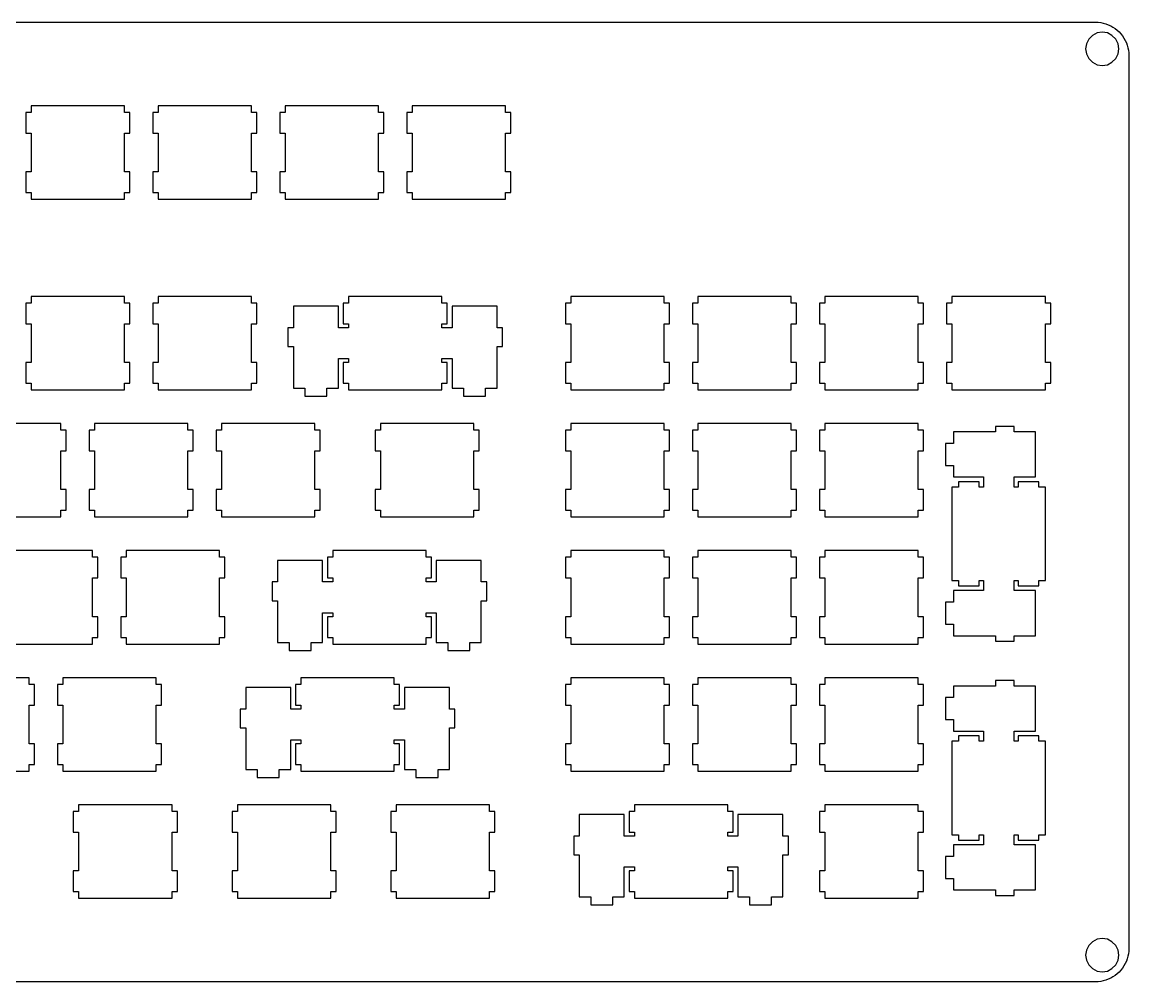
# Model space of a CAD drawing. Extents: x 0 to 387, y 0 to 144.
# Drawn here: x 220.8 to 386.8, y 0.4 to 144.2 of the extents above; entities that cross this region are included whole.
import ezdxf

# ---------------------------------------------------------------- set-up
doc = ezdxf.new("R2010")
doc.units = 0
doc.layers.get('0').update_dxf_attribs({"linetype": 'CONTINUOUS'})

msp = doc.modelspace()

# ---------------------------------------------------------------- linework, layer by layer
at = {"color": 0}
for p, q in [((5.09598, 144.191), (381.808, 144.191)), ((381.808, 144.191), (382.199, 144.176)), ((382.199, 144.176), (382.591, 144.129)), ((382.591, 144.129), (382.976, 144.053)), ((382.976, 144.053), (383.353, 143.947)), ((383.353, 143.947), (383.72, 143.811)), ((383.72, 143.811), (384.08, 143.647)), ((384.08, 143.647), (384.422, 143.455)), ((384.422, 143.455), (384.746, 143.236)), ((384.746, 143.236), (385.057, 142.994)), ((385.057, 142.994), (385.346, 142.726)), ((380.785, 141.661), (380.432, 140.964)), ((381.339, 142.214), (380.785, 141.661)), ((382.034, 142.569), (381.339, 142.214)), ((382.81, 142.69), (382.034, 142.569)), ((383.582, 142.569), (382.81, 142.69)), ((384.277, 142.214), (383.582, 142.569)), ((384.831, 141.661), (384.277, 142.214)), ((385.187, 140.964), (384.831, 141.661)), ((385.346, 142.726), (385.611, 142.438)), ((385.611, 142.438), (385.854, 142.13)), ((385.854, 142.13), (386.073, 141.804)), ((386.073, 141.804), (386.263, 141.461)), ((386.263, 141.461), (386.429, 141.104)), ((386.429, 141.104), (386.563, 140.736)), ((380.432, 140.964), (380.309, 140.191)), ((380.309, 140.191), (380.432, 139.419)), ((380.432, 139.419), (380.785, 138.722)), ((384.831, 138.722), (385.187, 139.419)), ((385.307, 140.191), (385.187, 140.964)), ((385.187, 139.419), (385.307, 140.191)), ((386.563, 140.736), (386.669, 140.359)), ((386.669, 140.359), (386.747, 139.974)), ((386.747, 139.974), (386.793, 139.584)), ((386.793, 139.584), (386.807, 139.19)), ((380.785, 138.722), (381.339, 138.169)), ((381.339, 138.169), (382.034, 137.813)), ((382.034, 137.813), (382.81, 137.691)), ((382.81, 137.691), (383.582, 137.813)), ((383.582, 137.813), (384.277, 138.169)), ((384.277, 138.169), (384.831, 138.722)), ((386.807, 139.19), (386.807, 5.36469)), ((222.17, 131.666), (222.17, 130.666)), ((236.171, 131.666), (222.17, 131.666)), ((236.171, 130.666), (236.171, 131.666)), ((241.22, 131.666), (241.22, 130.666)), ((255.221, 131.666), (241.22, 131.666)), ((255.221, 130.666), (255.221, 131.666)), ((260.27, 131.666), (260.27, 130.666)), ((274.271, 131.666), (260.27, 131.666)), ((274.271, 130.666), (274.271, 131.666)), ((279.32, 131.666), (279.32, 130.666)), ((293.321, 131.666), (279.32, 131.666)), ((293.321, 130.666), (293.321, 131.666)), ((222.17, 130.666), (221.371, 130.666)), ((221.371, 130.666), (221.371, 127.565)), ((236.97, 130.666), (236.171, 130.666)), ((236.97, 127.565), (236.97, 130.666)), ((241.22, 130.666), (240.421, 130.666)), ((240.421, 130.666), (240.421, 127.565)), ((256.02, 130.666), (255.221, 130.666)), ((256.02, 127.565), (256.02, 130.666)), ((260.27, 130.666), (259.471, 130.666)), ((259.471, 130.666), (259.471, 127.565)), ((275.07, 130.666), (274.271, 130.666)), ((275.07, 127.565), (275.07, 130.666)), ((279.32, 130.666), (278.521, 130.666)), ((278.521, 130.666), (278.521, 127.565)), ((294.12, 130.666), (293.321, 130.666)), ((294.12, 127.565), (294.12, 130.666)), ((221.371, 127.565), (222.17, 127.565)), ((222.17, 127.565), (222.17, 121.766)), ((236.171, 121.766), (236.171, 127.565)), ((236.171, 127.565), (236.97, 127.565)), ((240.421, 127.565), (241.22, 127.565)), ((241.22, 127.565), (241.22, 121.766)), ((255.221, 121.766), (255.221, 127.565)), ((255.221, 127.565), (256.02, 127.565)), ((259.471, 127.565), (260.27, 127.565)), ((260.27, 127.565), (260.27, 121.766)), ((274.271, 121.766), (274.271, 127.565)), ((274.271, 127.565), (275.07, 127.565)), ((278.521, 127.565), (279.32, 127.565)), ((279.32, 127.565), (279.32, 121.766)), ((293.321, 121.766), (293.321, 127.565)), ((293.321, 127.565), (294.12, 127.565)), ((222.17, 121.766), (221.371, 121.766)), ((221.371, 121.766), (221.371, 118.666)), ((236.97, 121.766), (236.171, 121.766)), ((236.97, 118.666), (236.97, 121.766)), ((241.22, 121.766), (240.421, 121.766)), ((240.421, 121.766), (240.421, 118.666)), ((256.02, 121.766), (255.221, 121.766)), ((256.02, 118.666), (256.02, 121.766)), ((260.27, 121.766), (259.471, 121.766)), ((259.471, 121.766), (259.471, 118.666)), ((275.07, 121.766), (274.271, 121.766)), ((275.07, 118.666), (275.07, 121.766)), ((279.32, 121.766), (278.521, 121.766)), ((278.521, 121.766), (278.521, 118.666)), ((294.12, 121.766), (293.321, 121.766)), ((294.12, 118.666), (294.12, 121.766)), ((221.371, 118.666), (222.17, 118.666)), ((222.17, 118.666), (222.17, 117.665)), ((236.171, 117.665), (236.171, 118.666)), ((236.171, 118.666), (236.97, 118.666)), ((240.421, 118.666), (241.22, 118.666)), ((241.22, 118.666), (241.22, 117.665)), ((255.221, 117.665), (255.221, 118.666)), ((255.221, 118.666), (256.02, 118.666)), ((259.471, 118.666), (260.27, 118.666)), ((260.27, 118.666), (260.27, 117.665)), ((274.271, 117.665), (274.271, 118.666)), ((274.271, 118.666), (275.07, 118.666)), ((278.521, 118.666), (279.32, 118.666)), ((279.32, 118.666), (279.32, 117.665)), ((293.321, 117.665), (293.321, 118.666)), ((293.321, 118.666), (294.12, 118.666)), ((222.17, 117.665), (236.171, 117.665)), ((241.22, 117.665), (255.221, 117.665)), ((260.27, 117.665), (274.271, 117.665)), ((279.32, 117.665), (293.321, 117.665)), ((222.17, 103.091), (222.17, 102.091)), ((236.171, 103.091), (222.17, 103.091)), ((236.171, 102.091), (236.171, 103.091)), ((241.22, 103.091), (241.22, 102.091)), ((255.221, 103.091), (241.22, 103.091)), ((255.221, 102.091), (255.221, 103.091)), ((269.795, 103.091), (269.795, 102.091)), ((283.796, 103.091), (269.795, 103.091)), ((283.796, 102.091), (283.796, 103.091)), ((303.132, 103.091), (303.132, 102.091)), ((317.132, 103.091), (303.132, 103.091)), ((317.132, 102.091), (317.132, 103.091)), ((322.182, 103.091), (322.182, 102.091)), ((336.182, 103.091), (322.182, 103.091)), ((336.182, 102.091), (336.182, 103.091)), ((341.232, 103.091), (341.232, 102.091)), ((355.233, 103.091), (341.232, 103.091)), ((355.233, 102.091), (355.233, 103.091)), ((360.281, 103.091), (360.281, 102.091)), ((374.283, 103.091), (360.281, 103.091)), ((374.283, 102.091), (374.283, 103.091)), ((222.17, 102.091), (221.371, 102.091)), ((221.371, 102.091), (221.371, 98.9901)), ((236.97, 102.091), (236.171, 102.091)), ((236.97, 98.9901), (236.97, 102.091)), ((241.22, 102.091), (240.421, 102.091)), ((240.421, 102.091), (240.421, 98.9901)), ((256.02, 102.091), (255.221, 102.091)), ((256.02, 98.9901), (256.02, 102.091)), ((268.271, 101.621), (261.52, 101.621)), ((261.52, 101.621), (261.52, 98.3904)), ((268.271, 98.3904), (268.271, 101.621)), ((269.795, 102.091), (268.996, 102.091)), ((268.996, 102.091), (268.996, 98.9901)), ((284.595, 102.091), (283.796, 102.091)), ((284.595, 98.9901), (284.595, 102.091)), ((292.071, 101.621), (285.32, 101.621)), ((285.32, 101.621), (285.32, 98.3904)), ((292.071, 98.3904), (292.071, 101.621)), ((303.132, 102.091), (302.332, 102.091)), ((302.332, 102.091), (302.332, 98.9901)), ((317.933, 102.091), (317.132, 102.091)), ((317.933, 98.9901), (317.933, 102.091)), ((322.182, 102.091), (321.382, 102.091)), ((321.382, 102.091), (321.382, 98.9901)), ((336.983, 102.091), (336.182, 102.091)), ((336.983, 98.9901), (336.983, 102.091)), ((341.232, 102.091), (340.432, 102.091)), ((340.432, 102.091), (340.432, 98.9901)), ((356.034, 102.091), (355.233, 102.091)), ((356.034, 98.9901), (356.034, 102.091)), ((360.281, 102.091), (359.481, 102.091)), ((359.481, 102.091), (359.481, 98.9901)), ((375.084, 102.091), (374.283, 102.091)), ((375.084, 98.9901), (375.084, 102.091)), ((221.371, 98.9901), (222.17, 98.9901)), ((222.17, 98.9901), (222.17, 93.1912)), ((236.171, 93.1912), (236.171, 98.9901)), ((236.171, 98.9901), (236.97, 98.9901)), ((240.421, 98.9901), (241.22, 98.9901)), ((241.22, 98.9901), (241.22, 93.1912)), ((255.221, 93.1912), (255.221, 98.9901)), ((255.221, 98.9901), (256.02, 98.9901)), ((261.52, 98.3904), (260.696, 98.3904)), ((260.696, 98.3904), (260.696, 95.5904)), ((269.795, 98.3904), (268.271, 98.3904)), ((268.996, 98.9901), (269.795, 98.9901)), ((269.795, 98.9901), (269.795, 98.3904)), ((283.796, 98.3904), (283.796, 98.9901)), ((283.796, 98.9901), (284.595, 98.9901)), ((285.32, 98.3904), (283.796, 98.3904)), ((292.895, 98.3904), (292.071, 98.3904)), ((292.895, 95.5904), (292.895, 98.3904)), ((302.332, 98.9901), (303.132, 98.9901)), ((303.132, 98.9901), (303.132, 93.1912)), ((317.132, 93.1912), (317.132, 98.9901)), ((317.132, 98.9901), (317.933, 98.9901)), ((321.382, 98.9901), (322.182, 98.9901)), ((322.182, 98.9901), (322.182, 93.1912)), ((336.182, 93.1912), (336.182, 98.9901)), ((336.182, 98.9901), (336.983, 98.9901)), ((340.432, 98.9901), (341.232, 98.9901)), ((341.232, 98.9901), (341.232, 93.1912)), ((355.233, 93.1912), (355.233, 98.9901)), ((355.233, 98.9901), (356.034, 98.9901)), ((359.481, 98.9901), (360.281, 98.9901)), ((360.281, 98.9901), (360.281, 93.1912)), ((374.283, 93.1912), (374.283, 98.9901)), ((374.283, 98.9901), (375.084, 98.9901)), ((260.696, 95.5904), (261.52, 95.5904)), ((261.52, 95.5904), (261.52, 89.3202)), ((292.071, 89.3202), (292.071, 95.5904)), ((292.071, 95.5904), (292.895, 95.5904)), ((222.17, 93.1912), (221.371, 93.1912)), ((221.371, 93.1912), (221.371, 90.0906)), ((236.97, 93.1912), (236.171, 93.1912)), ((236.97, 90.0906), (236.97, 93.1912)), ((241.22, 93.1912), (240.421, 93.1912)), ((240.421, 93.1912), (240.421, 90.0906)), ((256.02, 93.1912), (255.221, 93.1912)), ((256.02, 90.0906), (256.02, 93.1912)), ((268.271, 89.3202), (268.271, 93.7906)), ((268.271, 93.7906), (269.795, 93.7906)), ((269.795, 93.1912), (268.996, 93.1912)), ((268.996, 93.1912), (268.996, 90.0906)), ((269.795, 93.7906), (269.795, 93.1912)), ((283.796, 93.1912), (283.796, 93.7906)), ((283.796, 93.7906), (285.32, 93.7906)), ((284.595, 93.1912), (283.796, 93.1912)), ((284.595, 90.0906), (284.595, 93.1912)), ((285.32, 93.7906), (285.32, 89.3202)), ((303.132, 93.1912), (302.332, 93.1912)), ((302.332, 93.1912), (302.332, 90.0906)), ((317.933, 93.1912), (317.132, 93.1912)), ((317.933, 90.0906), (317.933, 93.1912)), ((322.182, 93.1912), (321.382, 93.1912)), ((321.382, 93.1912), (321.382, 90.0906)), ((336.983, 93.1912), (336.182, 93.1912)), ((336.983, 90.0906), (336.983, 93.1912)), ((341.232, 93.1912), (340.432, 93.1912)), ((340.432, 93.1912), (340.432, 90.0906)), ((356.034, 93.1912), (355.233, 93.1912)), ((356.034, 90.0906), (356.034, 93.1912)), ((360.281, 93.1912), (359.481, 93.1912)), ((359.481, 93.1912), (359.481, 90.0906)), ((375.084, 93.1912), (374.283, 93.1912)), ((375.084, 90.0906), (375.084, 93.1912)), ((221.371, 90.0906), (222.17, 90.0906)), ((222.17, 90.0906), (222.17, 89.0901)), ((236.171, 89.0901), (236.171, 90.0906)), ((236.171, 90.0906), (236.97, 90.0906)), ((240.421, 90.0906), (241.22, 90.0906)), ((241.22, 90.0906), (241.22, 89.0901)), ((255.221, 89.0901), (255.221, 90.0906)), ((255.221, 90.0906), (256.02, 90.0906)), ((268.996, 90.0906), (269.795, 90.0906)), ((269.795, 90.0906), (269.795, 89.0901)), ((283.796, 89.0901), (283.796, 90.0906)), ((283.796, 90.0906), (284.595, 90.0906)), ((302.332, 90.0906), (303.132, 90.0906)), ((303.132, 90.0906), (303.132, 89.0901)), ((317.132, 89.0901), (317.132, 90.0906)), ((317.132, 90.0906), (317.933, 90.0906)), ((321.382, 90.0906), (322.182, 90.0906)), ((322.182, 90.0906), (322.182, 89.0901)), ((336.182, 89.0901), (336.182, 90.0906)), ((336.182, 90.0906), (336.983, 90.0906)), ((340.432, 90.0906), (341.232, 90.0906)), ((341.232, 90.0906), (341.232, 89.0901)), ((355.233, 89.0901), (355.233, 90.0906)), ((355.233, 90.0906), (356.034, 90.0906)), ((359.481, 90.0906), (360.281, 90.0906)), ((360.281, 90.0906), (360.281, 89.0901)), ((374.283, 89.0901), (374.283, 90.0906)), ((374.283, 90.0906), (375.084, 90.0906)), ((222.17, 89.0901), (236.171, 89.0901)), ((241.22, 89.0901), (255.221, 89.0901)), ((261.52, 89.3202), (263.245, 89.3202)), ((263.245, 89.3202), (263.245, 88.12)), ((263.245, 88.12), (266.546, 88.12)), ((266.546, 88.12), (266.546, 89.3202)), ((266.546, 89.3202), (268.271, 89.3202)), ((269.795, 89.0901), (283.796, 89.0901)), ((285.32, 89.3202), (287.045, 89.3202)), ((287.045, 89.3202), (287.045, 88.12)), ((287.045, 88.12), (290.346, 88.12)), ((290.346, 88.12), (290.346, 89.3202)), ((290.346, 89.3202), (292.071, 89.3202)), ((303.132, 89.0901), (317.132, 89.0901)), ((322.182, 89.0901), (336.182, 89.0901)), ((341.232, 89.0901), (355.233, 89.0901)), ((360.281, 89.0901), (374.283, 89.0901)), ((226.646, 84.0412), (212.645, 84.0412)), ((226.646, 83.0407), (226.646, 84.0412)), ((227.445, 83.0407), (226.646, 83.0407)), ((227.445, 79.9402), (227.445, 83.0407)), ((231.695, 83.0407), (230.896, 83.0407)), ((230.896, 83.0407), (230.896, 79.9402)), ((231.695, 84.0412), (231.695, 83.0407)), ((245.696, 84.0412), (231.695, 84.0412)), ((245.696, 83.0407), (245.696, 84.0412)), ((246.495, 83.0407), (245.696, 83.0407)), ((246.495, 79.9402), (246.495, 83.0407)), ((250.745, 83.0407), (249.946, 83.0407)), ((249.946, 83.0407), (249.946, 79.9402)), ((250.745, 84.0412), (250.745, 83.0407)), ((264.746, 84.0412), (250.745, 84.0412)), ((264.746, 83.0407), (264.746, 84.0412)), ((265.545, 83.0407), (264.746, 83.0407)), ((265.545, 79.9402), (265.545, 83.0407)), ((274.557, 83.0407), (273.757, 83.0407)), ((273.757, 83.0407), (273.757, 79.9402)), ((274.557, 84.0412), (274.557, 83.0407)), ((288.557, 84.0412), (274.557, 84.0412)), ((288.557, 83.0407), (288.557, 84.0412)), ((289.358, 83.0407), (288.557, 83.0407)), ((289.358, 79.9402), (289.358, 83.0407)), ((303.132, 83.0407), (302.332, 83.0407)), ((302.332, 83.0407), (302.332, 79.9402)), ((303.132, 84.0412), (303.132, 83.0407)), ((317.132, 84.0412), (303.132, 84.0412)), ((317.132, 83.0407), (317.132, 84.0412)), ((317.933, 83.0407), (317.132, 83.0407)), ((317.933, 79.9402), (317.933, 83.0407)), ((322.182, 83.0407), (321.382, 83.0407)), ((321.382, 83.0407), (321.382, 79.9402)), ((322.182, 84.0412), (322.182, 83.0407)), ((336.182, 84.0412), (322.182, 84.0412)), ((336.182, 83.0407), (336.182, 84.0412)), ((336.983, 83.0407), (336.182, 83.0407)), ((336.983, 79.9402), (336.983, 83.0407)), ((341.232, 83.0407), (340.432, 83.0407)), ((340.432, 83.0407), (340.432, 79.9402)), ((341.232, 84.0412), (341.232, 83.0407)), ((355.233, 84.0412), (341.232, 84.0412)), ((355.233, 83.0407), (355.233, 84.0412)), ((356.034, 83.0407), (355.233, 83.0407)), ((356.034, 79.9402), (356.034, 83.0407)), ((366.783, 83.6154), (366.783, 82.7913)), ((369.584, 83.6154), (366.783, 83.6154)), ((369.584, 82.7913), (369.584, 83.6154)), ((366.783, 82.7913), (360.514, 82.7913)), ((360.514, 82.7913), (360.514, 81.0659)), ((372.812, 82.7913), (369.584, 82.7913)), ((372.812, 76.0402), (372.812, 82.7913)), ((226.646, 74.1412), (226.646, 79.9402)), ((226.646, 79.9402), (227.445, 79.9402)), ((230.896, 79.9402), (231.695, 79.9402)), ((231.695, 79.9402), (231.695, 74.1412)), ((245.696, 74.1412), (245.696, 79.9402)), ((245.696, 79.9402), (246.495, 79.9402)), ((249.946, 79.9402), (250.745, 79.9402)), ((250.745, 79.9402), (250.745, 74.1412)), ((264.746, 74.1412), (264.746, 79.9402)), ((264.746, 79.9402), (265.545, 79.9402)), ((273.757, 79.9402), (274.557, 79.9402)), ((274.557, 79.9402), (274.557, 74.1412)), ((288.557, 74.1412), (288.557, 79.9402)), ((288.557, 79.9402), (289.358, 79.9402)), ((302.332, 79.9402), (303.132, 79.9402)), ((303.132, 79.9402), (303.132, 74.1412)), ((317.132, 74.1412), (317.132, 79.9402)), ((317.132, 79.9402), (317.933, 79.9402)), ((321.382, 79.9402), (322.182, 79.9402)), ((322.182, 79.9402), (322.182, 74.1412)), ((336.182, 74.1412), (336.182, 79.9402)), ((336.182, 79.9402), (336.983, 79.9402)), ((340.432, 79.9402), (341.232, 79.9402)), ((341.232, 79.9402), (341.232, 74.1412)), ((355.233, 74.1412), (355.233, 79.9402)), ((355.233, 79.9402), (356.034, 79.9402)), ((360.514, 81.0659), (359.311, 81.0659)), ((359.311, 81.0659), (359.311, 77.7656)), ((359.311, 77.7656), (360.514, 77.7656)), ((360.514, 77.7656), (360.514, 76.0402)), ((360.514, 76.0402), (364.984, 76.0402)), ((364.381, 75.3152), (361.283, 75.3152)), ((361.283, 75.3152), (361.283, 74.5162)), ((364.381, 74.5162), (364.381, 75.3152)), ((364.984, 76.0402), (364.984, 74.5162)), ((369.584, 74.5162), (369.584, 76.0402)), ((369.584, 76.0402), (372.812, 76.0402)), ((373.285, 75.3152), (370.184, 75.3152)), ((370.184, 75.3152), (370.184, 74.5162)), ((373.285, 74.5162), (373.285, 75.3152)), ((227.445, 74.1412), (226.646, 74.1412)), ((227.445, 71.0406), (227.445, 74.1412)), ((231.695, 74.1412), (230.896, 74.1412)), ((230.896, 74.1412), (230.896, 71.0406)), ((246.495, 74.1412), (245.696, 74.1412)), ((246.495, 71.0406), (246.495, 74.1412)), ((250.745, 74.1412), (249.946, 74.1412)), ((249.946, 74.1412), (249.946, 71.0406)), ((265.545, 74.1412), (264.746, 74.1412)), ((265.545, 71.0406), (265.545, 74.1412)), ((274.557, 74.1412), (273.757, 74.1412)), ((273.757, 74.1412), (273.757, 71.0406)), ((289.358, 74.1412), (288.557, 74.1412)), ((289.358, 71.0406), (289.358, 74.1412)), ((303.132, 74.1412), (302.332, 74.1412)), ((302.332, 74.1412), (302.332, 71.0406)), ((317.933, 74.1412), (317.132, 74.1412)), ((317.933, 71.0406), (317.933, 74.1412)), ((322.182, 74.1412), (321.382, 74.1412)), ((321.382, 74.1412), (321.382, 71.0406)), ((336.983, 74.1412), (336.182, 74.1412)), ((336.983, 71.0406), (336.983, 74.1412)), ((341.232, 74.1412), (340.432, 74.1412)), ((340.432, 74.1412), (340.432, 71.0406)), ((356.034, 74.1412), (355.233, 74.1412)), ((356.034, 71.0406), (356.034, 74.1412)), ((361.283, 74.5162), (360.281, 74.5162)), ((360.281, 74.5162), (360.281, 60.5151)), ((364.984, 74.5162), (364.381, 74.5162)), ((370.184, 74.5162), (369.584, 74.5162)), ((374.283, 74.5162), (373.285, 74.5162)), ((374.283, 60.5151), (374.283, 74.5162)), ((212.645, 70.0401), (226.646, 70.0401)), ((226.646, 70.0401), (226.646, 71.0406)), ((226.646, 71.0406), (227.445, 71.0406)), ((230.896, 71.0406), (231.695, 71.0406)), ((231.695, 71.0406), (231.695, 70.0401)), ((231.695, 70.0401), (245.696, 70.0401)), ((245.696, 70.0401), (245.696, 71.0406)), ((245.696, 71.0406), (246.495, 71.0406)), ((249.946, 71.0406), (250.745, 71.0406)), ((250.745, 71.0406), (250.745, 70.0401)), ((250.745, 70.0401), (264.746, 70.0401)), ((264.746, 70.0401), (264.746, 71.0406)), ((264.746, 71.0406), (265.545, 71.0406)), ((273.757, 71.0406), (274.557, 71.0406)), ((274.557, 71.0406), (274.557, 70.0401)), ((274.557, 70.0401), (288.557, 70.0401)), ((288.557, 70.0401), (288.557, 71.0406)), ((288.557, 71.0406), (289.358, 71.0406)), ((302.332, 71.0406), (303.132, 71.0406)), ((303.132, 71.0406), (303.132, 70.0401)), ((303.132, 70.0401), (317.132, 70.0401)), ((317.132, 70.0401), (317.132, 71.0406)), ((317.132, 71.0406), (317.933, 71.0406)), ((321.382, 71.0406), (322.182, 71.0406)), ((322.182, 71.0406), (322.182, 70.0401)), ((322.182, 70.0401), (336.182, 70.0401)), ((336.182, 70.0401), (336.182, 71.0406)), ((336.182, 71.0406), (336.983, 71.0406)), ((340.432, 71.0406), (341.232, 71.0406)), ((341.232, 71.0406), (341.232, 70.0401)), ((341.232, 70.0401), (355.233, 70.0401)), ((355.233, 70.0401), (355.233, 71.0406)), ((355.233, 71.0406), (356.034, 71.0406)), ((231.407, 64.9912), (217.407, 64.9912)), ((231.407, 63.9907), (231.407, 64.9912)), ((236.457, 64.9912), (236.457, 63.9907)), ((250.457, 64.9912), (236.457, 64.9912)), ((250.457, 63.9907), (250.457, 64.9912)), ((267.414, 64.9912), (267.414, 63.9907)), ((281.413, 64.9912), (267.414, 64.9912)), ((281.413, 63.9907), (281.413, 64.9912)), ((303.132, 64.9912), (303.132, 63.9907)), ((317.132, 64.9912), (303.132, 64.9912)), ((317.132, 63.9907), (317.132, 64.9912)), ((322.182, 64.9912), (322.182, 63.9907)), ((336.182, 64.9912), (322.182, 64.9912)), ((336.182, 63.9907), (336.182, 64.9912)), ((341.232, 64.9912), (341.232, 63.9907)), ((355.233, 64.9912), (341.232, 64.9912)), ((355.233, 63.9907), (355.233, 64.9912)), ((232.208, 63.9907), (231.407, 63.9907)), ((232.208, 60.8902), (232.208, 63.9907)), ((236.457, 63.9907), (235.657, 63.9907)), ((235.657, 63.9907), (235.657, 60.8902)), ((251.256, 63.9907), (250.457, 63.9907)), ((251.256, 60.8902), (251.256, 63.9907)), ((265.888, 63.5208), (259.139, 63.5208)), ((259.139, 63.5208), (259.139, 60.2904)), ((265.888, 60.2904), (265.888, 63.5208)), ((267.414, 63.9907), (266.613, 63.9907)), ((266.613, 63.9907), (266.613, 60.8902)), ((282.214, 63.9907), (281.413, 63.9907)), ((282.214, 60.8902), (282.214, 63.9907)), ((289.688, 63.5208), (282.939, 63.5208)), ((282.939, 63.5208), (282.939, 60.2904)), ((289.688, 60.2904), (289.688, 63.5208)), ((303.132, 63.9907), (302.332, 63.9907)), ((302.332, 63.9907), (302.332, 60.8902)), ((317.933, 63.9907), (317.132, 63.9907)), ((317.933, 60.8902), (317.933, 63.9907)), ((322.182, 63.9907), (321.382, 63.9907)), ((321.382, 63.9907), (321.382, 60.8902)), ((336.983, 63.9907), (336.182, 63.9907)), ((336.983, 60.8902), (336.983, 63.9907)), ((341.232, 63.9907), (340.432, 63.9907)), ((340.432, 63.9907), (340.432, 60.8902)), ((356.034, 63.9907), (355.233, 63.9907)), ((356.034, 60.8902), (356.034, 63.9907)), ((231.407, 55.0912), (231.407, 60.8902)), ((231.407, 60.8902), (232.208, 60.8902)), ((235.657, 60.8902), (236.457, 60.8902)), ((236.457, 60.8902), (236.457, 55.0912)), ((250.457, 55.0912), (250.457, 60.8902)), ((250.457, 60.8902), (251.256, 60.8902)), ((259.139, 60.2904), (258.313, 60.2904)), ((258.313, 60.2904), (258.313, 57.4904)), ((267.414, 60.2904), (265.888, 60.2904)), ((266.613, 60.8902), (267.414, 60.8902)), ((267.414, 60.8902), (267.414, 60.2904)), ((281.413, 60.2904), (281.413, 60.8902)), ((281.413, 60.8902), (282.214, 60.8902)), ((282.939, 60.2904), (281.413, 60.2904)), ((290.514, 60.2904), (289.688, 60.2904)), ((290.514, 57.4904), (290.514, 60.2904)), ((302.332, 60.8902), (303.132, 60.8902)), ((303.132, 60.8902), (303.132, 55.0912)), ((317.132, 55.0912), (317.132, 60.8902)), ((317.132, 60.8902), (317.933, 60.8902)), ((321.382, 60.8902), (322.182, 60.8902)), ((322.182, 60.8902), (322.182, 55.0912)), ((336.182, 55.0912), (336.182, 60.8902)), ((336.182, 60.8902), (336.983, 60.8902)), ((340.432, 60.8902), (341.232, 60.8902)), ((341.232, 60.8902), (341.232, 55.0912)), ((355.233, 55.0912), (355.233, 60.8902)), ((355.233, 60.8902), (356.034, 60.8902)), ((360.281, 60.5151), (361.283, 60.5151)), ((361.283, 60.5151), (361.283, 59.7158)), ((364.381, 59.7158), (364.381, 60.5151)), ((364.381, 60.5151), (364.984, 60.5151)), ((364.984, 60.5151), (364.984, 58.9911)), ((369.584, 58.9911), (369.584, 60.5151)), ((369.584, 60.5151), (370.184, 60.5151)), ((370.184, 60.5151), (370.184, 59.7158)), ((373.285, 59.7158), (373.285, 60.5151)), ((373.285, 60.5151), (374.283, 60.5151)), ((364.984, 58.9911), (360.514, 58.9911)), ((360.514, 58.9911), (360.514, 57.2657)), ((361.283, 59.7158), (364.381, 59.7158)), ((372.812, 58.9911), (369.584, 58.9911)), ((370.184, 59.7158), (373.285, 59.7158)), ((372.812, 52.24), (372.812, 58.9911)), ((258.313, 57.4904), (259.139, 57.4904)), ((259.139, 57.4904), (259.139, 51.2202)), ((289.688, 51.2202), (289.688, 57.4904)), ((289.688, 57.4904), (290.514, 57.4904)), ((360.514, 57.2657), (359.311, 57.2657)), ((359.311, 57.2657), (359.311, 53.9655)), ((232.208, 55.0912), (231.407, 55.0912)), ((232.208, 51.9906), (232.208, 55.0912)), ((236.457, 55.0912), (235.657, 55.0912)), ((235.657, 55.0912), (235.657, 51.9906)), ((251.256, 55.0912), (250.457, 55.0912)), ((251.256, 51.9906), (251.256, 55.0912)), ((265.888, 51.2202), (265.888, 55.6906)), ((265.888, 55.6906), (267.414, 55.6906)), ((267.414, 55.0912), (266.613, 55.0912)), ((266.613, 55.0912), (266.613, 51.9906)), ((267.414, 55.6906), (267.414, 55.0912)), ((281.413, 55.0912), (281.413, 55.6906)), ((281.413, 55.6906), (282.939, 55.6906)), ((282.214, 55.0912), (281.413, 55.0912)), ((282.214, 51.9906), (282.214, 55.0912)), ((282.939, 55.6906), (282.939, 51.2202)), ((303.132, 55.0912), (302.332, 55.0912)), ((302.332, 55.0912), (302.332, 51.9906)), ((317.933, 55.0912), (317.132, 55.0912)), ((317.933, 51.9906), (317.933, 55.0912)), ((322.182, 55.0912), (321.382, 55.0912)), ((321.382, 55.0912), (321.382, 51.9906)), ((336.983, 55.0912), (336.182, 55.0912)), ((336.983, 51.9906), (336.983, 55.0912)), ((341.232, 55.0912), (340.432, 55.0912)), ((340.432, 55.0912), (340.432, 51.9906)), ((356.034, 55.0912), (355.233, 55.0912)), ((356.034, 51.9906), (356.034, 55.0912)), ((359.311, 53.9655), (360.514, 53.9655)), ((360.514, 53.9655), (360.514, 52.24)), ((231.407, 50.9901), (231.407, 51.9906)), ((231.407, 51.9906), (232.208, 51.9906)), ((235.657, 51.9906), (236.457, 51.9906)), ((236.457, 51.9906), (236.457, 50.9901)), ((250.457, 50.9901), (250.457, 51.9906)), ((250.457, 51.9906), (251.256, 51.9906)), ((266.613, 51.9906), (267.414, 51.9906)), ((267.414, 51.9906), (267.414, 50.9901)), ((281.413, 50.9901), (281.413, 51.9906)), ((281.413, 51.9906), (282.214, 51.9906)), ((302.332, 51.9906), (303.132, 51.9906)), ((303.132, 51.9906), (303.132, 50.9901)), ((317.132, 50.9901), (317.132, 51.9906)), ((317.132, 51.9906), (317.933, 51.9906)), ((321.382, 51.9906), (322.182, 51.9906)), ((322.182, 51.9906), (322.182, 50.9901)), ((336.182, 50.9901), (336.182, 51.9906)), ((336.182, 51.9906), (336.983, 51.9906)), ((340.432, 51.9906), (341.232, 51.9906)), ((341.232, 51.9906), (341.232, 50.9901)), ((355.233, 50.9901), (355.233, 51.9906)), ((355.233, 51.9906), (356.034, 51.9906)), ((360.514, 52.24), (366.783, 52.24)), ((366.783, 52.24), (366.783, 51.416)), ((369.584, 51.416), (369.584, 52.24)), ((369.584, 52.24), (372.812, 52.24)), ((217.407, 50.9901), (231.407, 50.9901)), ((236.457, 50.9901), (250.457, 50.9901)), ((259.139, 51.2202), (260.864, 51.2202)), ((260.864, 51.2202), (260.864, 50.02)), ((260.864, 50.02), (264.163, 50.02)), ((264.163, 50.02), (264.163, 51.2202)), ((264.163, 51.2202), (265.888, 51.2202)), ((267.414, 50.9901), (281.413, 50.9901)), ((282.939, 51.2202), (284.664, 51.2202)), ((284.664, 51.2202), (284.664, 50.02)), ((284.664, 50.02), (287.963, 50.02)), ((287.963, 50.02), (287.963, 51.2202)), ((287.963, 51.2202), (289.688, 51.2202)), ((303.132, 50.9901), (317.132, 50.9901)), ((322.182, 50.9901), (336.182, 50.9901)), ((341.232, 50.9901), (355.233, 50.9901)), ((366.783, 51.416), (369.584, 51.416)), ((221.882, 45.9412), (207.882, 45.9412)), ((221.882, 44.9407), (221.882, 45.9412)), ((222.683, 44.9407), (221.882, 44.9407)), ((222.683, 41.8401), (222.683, 44.9407)), ((226.932, 44.9407), (226.132, 44.9407)), ((226.132, 44.9407), (226.132, 41.8401)), ((226.932, 45.9412), (226.932, 44.9407)), ((240.932, 45.9412), (226.932, 45.9412)), ((240.932, 44.9407), (240.932, 45.9412)), ((241.733, 44.9407), (240.932, 44.9407)), ((241.733, 41.8401), (241.733, 44.9407)), ((262.651, 44.9407), (261.852, 44.9407)), ((261.852, 44.9407), (261.852, 41.8401)), ((262.651, 45.9412), (262.651, 44.9407)), ((276.651, 45.9412), (262.651, 45.9412)), ((276.651, 44.9407), (276.651, 45.9412)), ((277.452, 44.9407), (276.651, 44.9407)), ((277.452, 41.8401), (277.452, 44.9407)), ((303.132, 44.9407), (302.332, 44.9407)), ((302.332, 44.9407), (302.332, 41.8401)), ((303.132, 45.9412), (303.132, 44.9407)), ((317.132, 45.9412), (303.132, 45.9412)), ((317.132, 44.9407), (317.132, 45.9412)), ((317.933, 44.9407), (317.132, 44.9407)), ((317.933, 41.8401), (317.933, 44.9407)), ((322.182, 44.9407), (321.382, 44.9407)), ((321.382, 44.9407), (321.382, 41.8401)), ((322.182, 45.9412), (322.182, 44.9407)), ((336.182, 45.9412), (322.182, 45.9412)), ((336.182, 44.9407), (336.182, 45.9412)), ((336.983, 44.9407), (336.182, 44.9407)), ((336.983, 41.8401), (336.983, 44.9407)), ((341.232, 44.9407), (340.432, 44.9407)), ((340.432, 44.9407), (340.432, 41.8401)), ((341.232, 45.9412), (341.232, 44.9407)), ((355.233, 45.9412), (341.232, 45.9412)), ((355.233, 44.9407), (355.233, 45.9412)), ((356.034, 44.9407), (355.233, 44.9407)), ((356.034, 41.8401), (356.034, 44.9407)), ((366.783, 45.5154), (366.783, 44.6913)), ((369.584, 45.5154), (366.783, 45.5154)), ((369.584, 44.6913), (369.584, 45.5154)), ((261.126, 44.4708), (254.376, 44.4708)), ((254.376, 44.4708), (254.376, 41.2404)), ((261.126, 41.2404), (261.126, 44.4708)), ((284.926, 44.4708), (278.176, 44.4708)), ((278.176, 44.4708), (278.176, 41.2404)), ((284.926, 41.2404), (284.926, 44.4708)), ((366.783, 44.6913), (360.514, 44.6913)), ((360.514, 44.6913), (360.514, 42.9659)), ((372.812, 44.6913), (369.584, 44.6913)), ((372.812, 37.9402), (372.812, 44.6913)), ((221.882, 36.0412), (221.882, 41.8401)), ((221.882, 41.8401), (222.683, 41.8401)), ((226.132, 41.8401), (226.932, 41.8401)), ((226.932, 41.8401), (226.932, 36.0412)), ((240.932, 36.0412), (240.932, 41.8401)), ((240.932, 41.8401), (241.733, 41.8401)), ((261.852, 41.8401), (262.651, 41.8401)), ((262.651, 41.8401), (262.651, 41.2404)), ((276.651, 41.2404), (276.651, 41.8401)), ((276.651, 41.8401), (277.452, 41.8401)), ((302.332, 41.8401), (303.132, 41.8401)), ((303.132, 41.8401), (303.132, 36.0412)), ((317.132, 36.0412), (317.132, 41.8401)), ((317.132, 41.8401), (317.933, 41.8401)), ((321.382, 41.8401), (322.182, 41.8401)), ((322.182, 41.8401), (322.182, 36.0412)), ((336.182, 36.0412), (336.182, 41.8401)), ((336.182, 41.8401), (336.983, 41.8401)), ((340.432, 41.8401), (341.232, 41.8401)), ((341.232, 41.8401), (341.232, 36.0412)), ((355.233, 36.0412), (355.233, 41.8401)), ((355.233, 41.8401), (356.034, 41.8401)), ((360.514, 42.9659), (359.311, 42.9659)), ((359.311, 42.9659), (359.311, 39.6656)), ((254.376, 41.2404), (253.552, 41.2404)), ((253.552, 41.2404), (253.552, 38.4404)), ((262.651, 41.2404), (261.126, 41.2404)), ((278.176, 41.2404), (276.651, 41.2404)), ((285.751, 41.2404), (284.926, 41.2404)), ((285.751, 38.4404), (285.751, 41.2404)), ((253.552, 38.4404), (254.376, 38.4404)), ((254.376, 38.4404), (254.376, 32.1703)), ((284.926, 32.1703), (284.926, 38.4404)), ((284.926, 38.4404), (285.751, 38.4404)), ((359.311, 39.6656), (360.514, 39.6656)), ((360.514, 39.6656), (360.514, 37.9402)), ((261.126, 32.1703), (261.126, 36.6406)), ((261.126, 36.6406), (262.651, 36.6406)), ((262.651, 36.6406), (262.651, 36.0412)), ((276.651, 36.0412), (276.651, 36.6406)), ((276.651, 36.6406), (278.176, 36.6406)), ((278.176, 36.6406), (278.176, 32.1703)), ((360.514, 37.9402), (364.984, 37.9402)), ((364.381, 37.2152), (361.283, 37.2152)), ((361.283, 37.2152), (361.283, 36.4162)), ((364.381, 36.4162), (364.381, 37.2152)), ((364.984, 37.9402), (364.984, 36.4162)), ((369.584, 36.4162), (369.584, 37.9402)), ((369.584, 37.9402), (372.812, 37.9402)), ((373.285, 37.2152), (370.184, 37.2152)), ((370.184, 37.2152), (370.184, 36.4162)), ((373.285, 36.4162), (373.285, 37.2152)), ((222.683, 36.0412), (221.882, 36.0412)), ((222.683, 32.9406), (222.683, 36.0412)), ((226.932, 36.0412), (226.132, 36.0412)), ((226.132, 36.0412), (226.132, 32.9406)), ((241.733, 36.0412), (240.932, 36.0412)), ((241.733, 32.9406), (241.733, 36.0412)), ((262.651, 36.0412), (261.852, 36.0412)), ((261.852, 36.0412), (261.852, 32.9406)), ((277.452, 36.0412), (276.651, 36.0412)), ((277.452, 32.9406), (277.452, 36.0412)), ((303.132, 36.0412), (302.332, 36.0412)), ((302.332, 36.0412), (302.332, 32.9406)), ((317.933, 36.0412), (317.132, 36.0412)), ((317.933, 32.9406), (317.933, 36.0412)), ((322.182, 36.0412), (321.382, 36.0412)), ((321.382, 36.0412), (321.382, 32.9406)), ((336.983, 36.0412), (336.182, 36.0412)), ((336.983, 32.9406), (336.983, 36.0412)), ((341.232, 36.0412), (340.432, 36.0412)), ((340.432, 36.0412), (340.432, 32.9406)), ((356.034, 36.0412), (355.233, 36.0412)), ((356.034, 32.9406), (356.034, 36.0412)), ((361.283, 36.4162), (360.281, 36.4162)), ((360.281, 36.4162), (360.281, 22.4152)), ((364.984, 36.4162), (364.381, 36.4162)), ((370.184, 36.4162), (369.584, 36.4162)), ((374.283, 36.4162), (373.285, 36.4162)), ((374.283, 22.4152), (374.283, 36.4162)), ((207.882, 31.9402), (221.882, 31.9402)), ((221.882, 31.9402), (221.882, 32.9406)), ((221.882, 32.9406), (222.683, 32.9406)), ((226.132, 32.9406), (226.932, 32.9406)), ((226.932, 32.9406), (226.932, 31.9402)), ((226.932, 31.9402), (240.932, 31.9402)), ((240.932, 31.9402), (240.932, 32.9406)), ((240.932, 32.9406), (241.733, 32.9406)), ((254.376, 32.1703), (256.1, 32.1703)), ((256.1, 32.1703), (256.1, 30.97)), ((259.402, 30.97), (259.402, 32.1703)), ((259.402, 32.1703), (261.126, 32.1703)), ((261.852, 32.9406), (262.651, 32.9406)), ((262.651, 32.9406), (262.651, 31.9402)), ((262.651, 31.9402), (276.651, 31.9402)), ((276.651, 31.9402), (276.651, 32.9406)), ((276.651, 32.9406), (277.452, 32.9406)), ((278.176, 32.1703), (279.902, 32.1703)), ((279.902, 32.1703), (279.902, 30.97)), ((283.202, 30.97), (283.202, 32.1703)), ((283.202, 32.1703), (284.926, 32.1703)), ((302.332, 32.9406), (303.132, 32.9406)), ((303.132, 32.9406), (303.132, 31.9402)), ((303.132, 31.9402), (317.132, 31.9402)), ((317.132, 31.9402), (317.132, 32.9406)), ((317.132, 32.9406), (317.933, 32.9406)), ((321.382, 32.9406), (322.182, 32.9406)), ((322.182, 32.9406), (322.182, 31.9402)), ((322.182, 31.9402), (336.182, 31.9402)), ((336.182, 31.9402), (336.182, 32.9406)), ((336.182, 32.9406), (336.983, 32.9406)), ((340.432, 32.9406), (341.232, 32.9406)), ((341.232, 32.9406), (341.232, 31.9402)), ((341.232, 31.9402), (355.233, 31.9402)), ((355.233, 31.9402), (355.233, 32.9406)), ((355.233, 32.9406), (356.034, 32.9406)), ((256.1, 30.97), (259.402, 30.97)), ((279.902, 30.97), (283.202, 30.97)), ((229.314, 26.8911), (229.314, 25.8906)), ((243.313, 26.8911), (229.314, 26.8911)), ((243.313, 25.8906), (243.313, 26.8911)), ((253.126, 26.8911), (253.126, 25.8906)), ((267.126, 26.8911), (253.126, 26.8911)), ((267.126, 25.8906), (267.126, 26.8911)), ((276.939, 26.8911), (276.939, 25.8906)), ((290.938, 26.8911), (276.939, 26.8911)), ((290.938, 25.8906), (290.938, 26.8911)), ((312.657, 26.8911), (312.657, 25.8906)), ((326.657, 26.8911), (312.657, 26.8911)), ((326.657, 25.8906), (326.657, 26.8911)), ((341.232, 26.8911), (341.232, 25.8906)), ((355.233, 26.8911), (341.232, 26.8911)), ((355.233, 25.8906), (355.233, 26.8911)), ((229.314, 25.8906), (228.513, 25.8906)), ((228.513, 25.8906), (228.513, 22.79)), ((244.114, 25.8906), (243.313, 25.8906)), ((244.114, 22.79), (244.114, 25.8906)), ((253.126, 25.8906), (252.327, 25.8906)), ((252.327, 25.8906), (252.327, 22.79)), ((267.927, 25.8906), (267.126, 25.8906)), ((267.927, 22.79), (267.927, 25.8906)), ((276.939, 25.8906), (276.138, 25.8906)), ((276.138, 25.8906), (276.138, 22.79)), ((291.739, 25.8906), (290.938, 25.8906)), ((291.739, 22.79), (291.739, 25.8906)), ((311.132, 25.4207), (304.382, 25.4207)), ((304.382, 25.4207), (304.382, 22.1905)), ((311.132, 22.1905), (311.132, 25.4207)), ((312.657, 25.8906), (311.857, 25.8906)), ((311.857, 25.8906), (311.857, 22.79)), ((327.458, 25.8906), (326.657, 25.8906)), ((327.458, 22.79), (327.458, 25.8906)), ((334.932, 25.4207), (328.182, 25.4207)), ((328.182, 25.4207), (328.182, 22.1905)), ((334.932, 22.1905), (334.932, 25.4207)), ((341.232, 25.8906), (340.432, 25.8906)), ((340.432, 25.8906), (340.432, 22.79)), ((356.034, 25.8906), (355.233, 25.8906)), ((356.034, 22.79), (356.034, 25.8906)), ((228.513, 22.79), (229.314, 22.79)), ((229.314, 22.79), (229.314, 16.9912)), ((243.313, 16.9912), (243.313, 22.79)), ((243.313, 22.79), (244.114, 22.79)), ((252.327, 22.79), (253.126, 22.79)), ((253.126, 22.79), (253.126, 16.9912)), ((267.126, 16.9912), (267.126, 22.79)), ((267.126, 22.79), (267.927, 22.79)), ((276.138, 22.79), (276.939, 22.79)), ((276.939, 22.79), (276.939, 16.9912)), ((290.938, 16.9912), (290.938, 22.79)), ((290.938, 22.79), (291.739, 22.79)), ((304.382, 22.1905), (303.557, 22.1905)), ((303.557, 22.1905), (303.557, 19.3904)), ((312.657, 22.1905), (311.132, 22.1905)), ((311.857, 22.79), (312.657, 22.79)), ((312.657, 22.79), (312.657, 22.1905)), ((326.657, 22.1905), (326.657, 22.79)), ((326.657, 22.79), (327.458, 22.79)), ((328.182, 22.1905), (326.657, 22.1905)), ((335.758, 22.1905), (334.932, 22.1905)), ((335.758, 19.3904), (335.758, 22.1905)), ((340.432, 22.79), (341.232, 22.79)), ((341.232, 22.79), (341.232, 16.9912)), ((355.233, 16.9912), (355.233, 22.79)), ((355.233, 22.79), (356.034, 22.79)), ((360.281, 22.4152), (361.283, 22.4152)), ((361.283, 22.4152), (361.283, 21.6159)), ((361.283, 21.6159), (364.381, 21.6159)), ((364.381, 21.6159), (364.381, 22.4152)), ((364.381, 22.4152), (364.984, 22.4152)), ((364.984, 22.4152), (364.984, 20.8911)), ((369.584, 20.8911), (369.584, 22.4152)), ((369.584, 22.4152), (370.184, 22.4152)), ((370.184, 22.4152), (370.184, 21.6159)), ((370.184, 21.6159), (373.285, 21.6159)), ((373.285, 21.6159), (373.285, 22.4152)), ((373.285, 22.4152), (374.283, 22.4152)), ((364.984, 20.8911), (360.514, 20.8911)), ((360.514, 20.8911), (360.514, 19.1657)), ((372.812, 20.8911), (369.584, 20.8911)), ((372.812, 14.14), (372.812, 20.8911)), ((303.557, 19.3904), (304.382, 19.3904)), ((304.382, 19.3904), (304.382, 13.1203)), ((334.932, 13.1203), (334.932, 19.3904)), ((334.932, 19.3904), (335.758, 19.3904)), ((360.514, 19.1657), (359.311, 19.1657)), ((359.311, 19.1657), (359.311, 15.8654)), ((229.314, 16.9912), (228.513, 16.9912)), ((228.513, 16.9912), (228.513, 13.8906)), ((244.114, 16.9912), (243.313, 16.9912)), ((244.114, 13.8906), (244.114, 16.9912)), ((253.126, 16.9912), (252.327, 16.9912)), ((252.327, 16.9912), (252.327, 13.8906)), ((267.927, 16.9912), (267.126, 16.9912)), ((267.927, 13.8906), (267.927, 16.9912)), ((276.939, 16.9912), (276.138, 16.9912)), ((276.138, 16.9912), (276.138, 13.8906)), ((291.739, 16.9912), (290.938, 16.9912)), ((291.739, 13.8906), (291.739, 16.9912)), ((311.132, 13.1203), (311.132, 17.5907)), ((311.132, 17.5907), (312.657, 17.5907)), ((312.657, 16.9912), (311.857, 16.9912)), ((311.857, 16.9912), (311.857, 13.8906)), ((312.657, 17.5907), (312.657, 16.9912)), ((326.657, 16.9912), (326.657, 17.5907)), ((326.657, 17.5907), (328.182, 17.5907)), ((327.458, 16.9912), (326.657, 16.9912)), ((327.458, 13.8906), (327.458, 16.9912)), ((328.182, 17.5907), (328.182, 13.1203)), ((341.232, 16.9912), (340.432, 16.9912)), ((340.432, 16.9912), (340.432, 13.8906)), ((356.034, 16.9912), (355.233, 16.9912)), ((356.034, 13.8906), (356.034, 16.9912)), ((359.311, 15.8654), (360.514, 15.8654)), ((360.514, 15.8654), (360.514, 14.14)), ((228.513, 13.8906), (229.314, 13.8906)), ((229.314, 13.8906), (229.314, 12.8902)), ((243.313, 12.8902), (243.313, 13.8906)), ((243.313, 13.8906), (244.114, 13.8906)), ((252.327, 13.8906), (253.126, 13.8906)), ((253.126, 13.8906), (253.126, 12.8902)), ((267.126, 12.8902), (267.126, 13.8906)), ((267.126, 13.8906), (267.927, 13.8906)), ((276.138, 13.8906), (276.939, 13.8906)), ((276.939, 13.8906), (276.939, 12.8902)), ((290.938, 12.8902), (290.938, 13.8906)), ((290.938, 13.8906), (291.739, 13.8906)), ((311.857, 13.8906), (312.657, 13.8906)), ((312.657, 13.8906), (312.657, 12.8902)), ((326.657, 12.8902), (326.657, 13.8906)), ((326.657, 13.8906), (327.458, 13.8906)), ((340.432, 13.8906), (341.232, 13.8906)), ((341.232, 13.8906), (341.232, 12.8902)), ((355.233, 12.8902), (355.233, 13.8906)), ((355.233, 13.8906), (356.034, 13.8906)), ((360.514, 14.14), (366.783, 14.14)), ((366.783, 14.14), (366.783, 13.316)), ((366.783, 13.316), (369.584, 13.316)), ((369.584, 13.316), (369.584, 14.14)), ((369.584, 14.14), (372.812, 14.14)), ((229.314, 12.8902), (243.313, 12.8902)), ((253.126, 12.8902), (267.126, 12.8902)), ((276.939, 12.8902), (290.938, 12.8902)), ((304.382, 13.1203), (306.108, 13.1203)), ((306.108, 13.1203), (306.108, 11.92)), ((306.108, 11.92), (309.408, 11.92)), ((309.408, 11.92), (309.408, 13.1203)), ((309.408, 13.1203), (311.132, 13.1203)), ((312.657, 12.8902), (326.657, 12.8902)), ((328.182, 13.1203), (329.908, 13.1203)), ((329.908, 13.1203), (329.908, 11.92)), ((329.908, 11.92), (333.207, 11.92)), ((333.207, 11.92), (333.207, 13.1203)), ((333.207, 13.1203), (334.932, 13.1203)), ((341.232, 12.8902), (355.233, 12.8902)), ((382.034, 6.74275), (381.339, 6.38722)), ((382.81, 6.864), (382.034, 6.74275)), ((383.582, 6.74275), (382.81, 6.864)), ((384.277, 6.38722), (383.582, 6.74275)), ((380.432, 5.13733), (380.309, 4.36425)), ((380.785, 5.83463), (380.432, 5.13733)), ((381.339, 6.38722), (380.785, 5.83463)), ((384.831, 5.83463), (384.277, 6.38722)), ((385.187, 5.13733), (384.831, 5.83463)), ((385.307, 4.36425), (385.187, 5.13733)), ((386.807, 5.36469), (386.793, 4.97198)), ((380.309, 4.36425), (380.432, 3.59255)), ((380.432, 3.59255), (380.785, 2.89526)), ((384.831, 2.89526), (385.187, 3.59255)), ((385.187, 3.59255), (385.307, 4.36425)), ((386.429, 3.45199), (386.263, 3.09507)), ((386.563, 3.81991), (386.429, 3.45199)), ((386.669, 4.19749), (386.563, 3.81991)), ((386.747, 4.58198), (386.669, 4.19749)), ((386.793, 4.97198), (386.747, 4.58198)), ((380.785, 2.89526), (381.339, 2.34267)), ((381.339, 2.34267), (382.034, 1.98713)), ((382.034, 1.98713), (382.81, 1.86449)), ((382.81, 1.86449), (383.582, 1.98713)), ((383.582, 1.98713), (384.277, 2.34267)), ((384.277, 2.34267), (384.831, 2.89526)), ((385.346, 1.83003), (385.057, 1.5627)), ((385.611, 2.11805), (385.346, 1.83003)), ((385.854, 2.42673), (385.611, 2.11805)), ((386.073, 2.75194), (385.854, 2.42673)), ((386.263, 3.09507), (386.073, 2.75194)), ((381.808, 0.36518), (5.09598, 0.36518)), ((382.199, 0.38034), (381.808, 0.36518)), ((382.591, 0.42719), (382.199, 0.38034)), ((382.976, 0.50298), (382.591, 0.42719)), ((383.353, 0.60909), (382.976, 0.50298)), ((383.72, 0.74552), (383.353, 0.60909)), ((384.08, 0.90951), (383.72, 0.74552)), ((384.422, 1.10105), (384.08, 0.90951)), ((384.746, 1.32016), (384.422, 1.10105)), ((385.057, 1.5627), (384.746, 1.32016))]:
    msp.add_line(p, q, dxfattribs=at)

doc.saveas('drawing.dxf')
